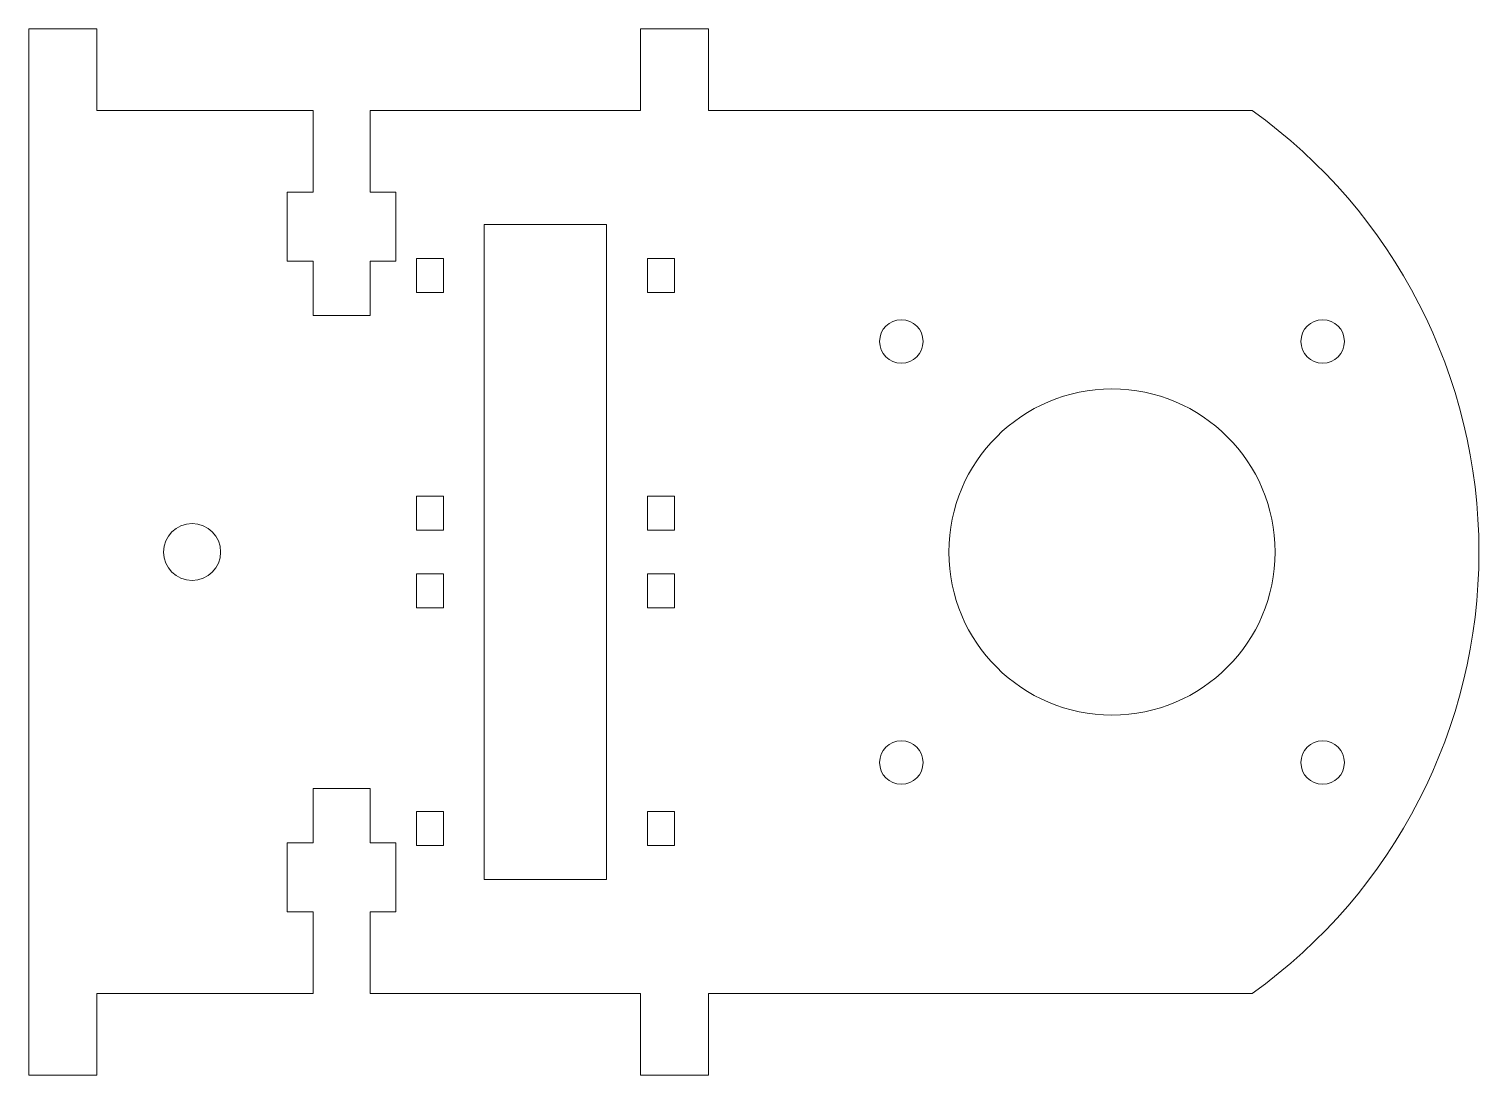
# Model space of a CAD drawing. Header units: millimetres. Extents: x 0 to 107, y -6 to 71.
import ezdxf

# ---------------------------------------------------------------- set-up
doc = ezdxf.new("R2010")
doc.units = ezdxf.units.MM

msp = doc.modelspace()

# ---------------------------------------------------------------- linework, layer by layer
at = {"color": 7, "linetype": 'Continuous', "lineweight": 15}
for p, q in [((0, 71), (0, -6)), ((0, 71), (5, 71)), ((5, 71), (5, 65)), ((45, 71), (45, 65)), ((45, 71), (50, 71)), ((50, 65), (50, 71)), ((20.9, 65), (5, 65)), ((20.9, 65), (20.9, 59)), ((25.1, 59), (25.1, 65)), ((45, 65), (25.1, 65)), ((50, 65), (90, 65)), ((20.9, 59), (19, 59)), ((19, 59), (19, 53.9)), ((27, 59), (25.1, 59)), ((27, 53.9), (27, 59)), ((42.5, 56.6), (33.5, 56.6)), ((33.5, 56.6), (33.5, 8.4)), ((42.5, 8.4), (42.5, 56.6)), ((19, 53.9), (20.9, 53.9)), ((20.9, 53.9), (20.9, 49.9)), ((25.1, 49.9), (25.1, 53.9)), ((25.1, 53.9), (27, 53.9)), ((30.5, 54.1), (28.5, 54.1)), ((28.5, 54.1), (28.5, 51.6)), ((30.5, 51.6), (30.5, 54.1)), ((47.5, 54.1), (45.5, 54.1)), ((45.5, 54.1), (45.5, 51.6)), ((47.5, 51.6), (47.5, 54.1)), ((28.5, 51.6), (30.5, 51.6)), ((45.5, 51.6), (47.5, 51.6)), ((20.9, 49.9), (25.1, 49.9)), ((30.5, 36.6), (28.5, 36.6)), ((28.5, 36.6), (28.5, 34.1)), ((30.5, 34.1), (30.5, 36.6)), ((47.5, 36.6), (45.5, 36.6)), ((45.5, 36.6), (45.5, 34.1)), ((47.5, 34.1), (47.5, 36.6)), ((28.5, 34.1), (30.5, 34.1)), ((45.5, 34.1), (47.5, 34.1)), ((30.5, 30.9), (28.5, 30.9)), ((28.5, 30.9), (28.5, 28.4)), ((30.5, 28.4), (30.5, 30.9)), ((47.5, 30.9), (45.5, 30.9)), ((45.5, 30.9), (45.5, 28.4)), ((47.5, 28.4), (47.5, 30.9)), ((28.5, 28.4), (30.5, 28.4)), ((45.5, 28.4), (47.5, 28.4)), ((25.1, 15.1), (20.9, 15.1)), ((20.9, 15.1), (20.9, 11.1)), ((25.1, 11.1), (25.1, 15.1)), ((30.5, 13.4), (28.5, 13.4)), ((28.5, 13.4), (28.5, 10.9)), ((30.5, 10.9), (30.5, 13.4)), ((47.5, 13.4), (45.5, 13.4)), ((45.5, 13.4), (45.5, 10.9)), ((47.5, 10.9), (47.5, 13.4)), ((20.9, 11.1), (19, 11.1)), ((19, 11.1), (19, 6)), ((27, 11.1), (25.1, 11.1)), ((27, 6), (27, 11.1)), ((28.5, 10.9), (30.5, 10.9)), ((45.5, 10.9), (47.5, 10.9)), ((33.5, 8.4), (42.5, 8.4)), ((19, 6), (20.9, 6)), ((20.9, 6), (20.9, 0)), ((25.1, 0), (25.1, 6)), ((25.1, 6), (27, 6)), ((5, 0), (20.9, 0)), ((5, -6), (5, 0)), ((25.1, 0), (45, 0)), ((45, -6), (45, 0)), ((90, 0), (50, 0)), ((50, -6), (50, 0)), ((0, -6), (5, -6)), ((45, -6), (50, -6))]:
    msp.add_line(p, q, dxfattribs=at)
for centre, radius in [((64.18, 48), 1.6), ((95.18, 48), 1.6), ((79.68, 32.5), 12), ((12, 32.5), 2.1), ((64.18, 17), 1.6), ((95.18, 17), 1.6)]:
    msp.add_circle(centre, radius, dxfattribs=at)
msp.add_arc((66.68, 32.5), 40, 305.6591, 54.3409, dxfattribs=at)

doc.saveas('drawing.dxf')
